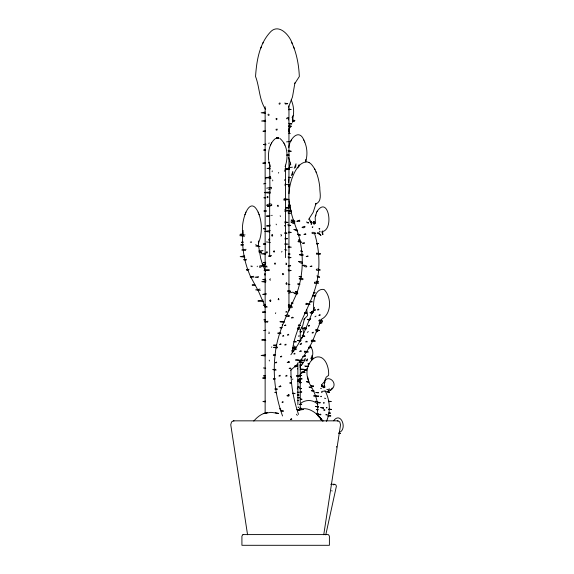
<?xml version="1.0" encoding="UTF-8"?>
<svg xmlns="http://www.w3.org/2000/svg" width="574" height="574" viewBox="0 0 574 574"><rect width="100%" height="100%" fill="white"/><g stroke="black" fill="none" stroke-linecap="round" stroke-linejoin="round"><path stroke-width="0.86" d="M285.536 165.14L285.536 257.633M289.31 132.35L289.332 127.629M280.076 321.698L283.8 321.462L283.915 322.323M285.213 315.643C290.724 318.427 290.092 313.519 285.199 315.557M290.961 369.785C290.767 384.96 293.658 400.085 298.537 414.421M288.492 306.882C293.91 309.587 293.414 304.801 288.478 306.796M299.377 254.741C304.801 257.446 304.306 252.66 299.37 254.655M243.132 230.49C241.338 246.038 244.05 261.981 250.407 276.259M263.516 183.881L265.827 183.45M265.776 229.091L263.373 228.739L265.683 228.301M263.366 244.029L265.618 243.541M265.697 305.483L263.287 305.138L265.597 304.694M263.495 330.638L265.798 330.143M265.324 376.099L263.71 375.834M258.408 251.096L263.007 250.479L259.312 252.251M264.456 265.296L260.044 267.319M265.446 264.363L262.347 264.7M320.852 235.311L317.609 233.137L317.838 232.721M318.47 392.874L315.8 392.508L318.369 392.681M323.176 387.371L323.234 386.137L321.576 385.9M323.514 387.73L323.571 386.503L323.93 387.773M324.475 387.328L324.532 386.094M303.495 333.695L303.244 330.315L301.852 327.044M291.018 222.002C295.639 226.048 296.363 221.284 291.025 221.923M291.205 220.172C295.825 224.219 296.543 219.455 291.212 220.093M293.996 229.5L297.562 231.193L297.619 230.755M298.724 261.608C303.359 265.654 304.055 260.89 298.738 261.529M289.927 254.06L288.277 254.318M290.293 162.894L289.066 169.344M294.943 82.756L292.496 96.92L288.457 107.23M270.447 177.101L270.885 178.184M288.406 119.937L288.679 117.598M292.388 119.342L292.754 116.221L292.066 117.72M288.507 182.561L288.873 179.447M292.46 174.948L292.826 171.827M295.61 167.701L296.005 163.784L294.24 168.326M298.961 166.517L299.083 164.96M287.66 103.736L285.321 104.038M288.593 109.792L291.004 109.447M291.054 126.165L288.808 125.699M290.3 133.412L288.744 133.67M291.75 123.841L288.736 123.281M293.292 115.711C294.182 110.38 293.336 104.82 291.219 99.876M294.297 121.121L292.747 121.351M294.354 121.128L292.812 120.784M292.661 120.031L294.964 120.497L292.561 120.827M289.009 207.953L285.881 208.355M284.682 222.827L287.825 222.375M288.758 213.628L290.372 213.363L288.062 212.925M286.914 250.106L284.668 249.625M288.098 247.624L291.298 247.193L288.22 246.605M288.657 257.934L291.061 257.582L287.983 257.009M288.751 270.878L291.154 270.519L288.083 269.952M288.27 305.755L291.456 305.354M308.547 347.514L308.869 348.131L311.495 347.292M250.357 241.912L250.4 242.479M251.448 242.493L251.319 241.754M294.656 223.25L294.598 223.659M294.663 223.121L294.727 222.669M292.64 122.513L293.113 115.553M269.428 162.492C268.532 164.738 267.793 160.498 269.378 162.112M278.404 173.097L278.72 172.48M280.177 215.702L280.399 216.563M269.794 300.668L270.239 299.994M269.436 360.981L269.22 360.128M271.796 346.883L271.61 347.392M323.75 534.738L340.554 424.724L339.794 421.976L337.964 420.842L233.345 420.842L231.516 421.976L230.755 424.724L247.559 534.738M315.757 233.324C310.154 235.024 311.058 230.361 315.779 233.245M296.571 359.532L299.506 360.235L295.61 360.372L295.811 359.489M309.86 304.249L305.978 304.306L306.05 303.94M303.029 362.409L299.154 362.459L299.305 361.807M303.05 362.33L299.334 361.685M318.405 283.097C312.722 284.812 313.713 280.141 318.427 283.018M314.746 282.2L314.538 283.133M315.069 296.105L312.787 295.897M312.751 296.119L312.966 295.136L315.908 295.832M304.407 352.092L304.622 351.109L308.295 351.984L304.442 351.948M315.155 341.107C309.436 342.836 310.52 338.115 315.176 341.028M311.639 360.3L312.034 355.313M315.47 216.161L315.951 215.092M292.238 352.608C294.354 326.75 311.897 306.042 317.078 281.124C320.263 265.317 319.273 248.764 314.552 233.374M302.706 336.393L302.928 335.051M299.987 367.367L300.209 366.033M302.642 364.303L302.979 362.302M304.801 361.039L305.246 358.363L303.775 360.953M307.068 360.938L307.399 358.929L306.279 360.867M311.086 224.247L311.338 222.748M313.375 222.97L313.626 221.464M313.906 224.032L314.279 221.772M316.891 414.607C319.747 403.465 314.918 392.408 309.199 383.095M288.858 147.504C289.174 139.504 298.932 127.629 303.955 140.321M327.015 391.604C328.845 390.686 324.21 391.992 328.988 392.602M292.912 379.041L292.388 379.357M325.774 534.875L336.393 486.214C336.228 483.408 332.475 484.413 330.724 484.312M312.643 227.469L312.816 226.708M299.284 361.936L299.154 362.459M311.431 340.411L311.287 341.135M316.561 253.959L316.762 253.019L320.436 253.902M291.068 126.122L288.715 126.488M284.546 199.4L283.929 200.046L284.195 198.618L288.88 199.415M284.955 239.021L287.294 238.719M305.648 161.624C307.886 154.471 307.169 146.513 303.739 139.862M305.992 304.285L306.207 303.287L309.881 304.17M324.238 382.958L325.157 382.126M258.365 212.667C248.972 191.766 239.867 225.489 243.032 233.317M292.231 43.638C289.698 35.107 278.318 22.537 269.923 32.539C259.218 44.334 256.549 61.16 255.552 76.521C259.642 87.105 259.01 99.316 265.418 109.168M264.356 192.613L270.002 193.165L269.967 192.563M285.099 166.582C288.514 157.419 287.832 144.942 279.854 138.384M276.159 129.15C275.491 130.685 277.866 130.384 277.048 129.028M251.111 265.784L251.175 266.688M252.079 266.702L252.151 266.157M257.245 266.702L257.317 266.157M275.599 138.384C269.134 143.349 267.771 152.784 268.74 160.419M300.611 369.405L300.475 368.924L303.682 369.319L300.281 369.649L300.324 368.96M272.736 180.875L272.686 179.971M291.291 175.594L292.776 171.834M269.651 240.083C270.196 237.83 267.369 239.867 269.292 240.398M297.892 167.967L299.025 164.939M281.504 235.577L280.937 236.072M269.823 279.294L270.39 278.799M282.681 273.633L282.724 274.537M286.62 264.169L286.577 263.272L285.787 263.193M316.604 212.409L315.176 217.151L315.413 223.451M286.943 312.349L286.9 311.445M244.861 214.784L245.105 214.152M245.679 212.667L245.894 212.115M258.386 243.462C262.44 233.518 262.311 221.994 258.149 212.115M315.894 330.107L319.309 330.459M326.47 421.352C330.889 411.508 330 399.813 324.884 390.406M299.858 221.083L299.506 220.215M321.426 319.28L312.321 341.745L309.888 346.33M260.754 48.245L261.321 46.874M262.662 43.638L263.165 42.433M290.939 109.483L288.693 108.995M291.8 123.898L289.404 124.206M285.357 185.137L284.984 185.624M289.066 207.96L286.003 207.336M287.352 238.727L285.048 238.232M314.423 307.355L301.902 338.014L302.304 337.132L297.44 345.469L290.889 354.718M328.479 390.614L328.967 390.607L329.153 392.408M290.695 141.548L291.484 139.862M270.569 145.107L270.813 144.591M271.387 143.357L271.602 142.897M317.049 211.483C327.854 195.11 334.125 227.641 323.284 231.365M316.439 212.76L317.2 211.16M277.335 137.71L278.117 137.71M311.488 358.241C313.791 354.359 313.06 349.164 309.996 345.907M313.748 390.951L313.791 391.396L313.878 390.894M289.282 362.28L288.93 361.433L287.179 362.574L289.023 362.424L288.744 361.498M259.886 246.598L255.559 244.789M328.558 401.585L328.536 401.183M301.852 364.239L302.9 362.294M297.325 389.057L297.296 388.62M298.638 407.547L298.53 407.045L297.985 407.138M301.852 372.418C300.015 372.569 304.292 370.582 304.923 372.332M332.324 387.959L330.129 390.492M308.848 348.117L304.32 355.191M300.403 330.014L302.749 325.594L304.464 318.656L304.019 319.366L307.535 315.6L306.738 309.695M268.625 143.321L269.278 143.034M272.133 171.748L272.27 170.865M275.362 264.183L275.032 262.885L274.573 264.112M278.921 299.8L278.591 298.502L278.132 299.721M286.11 311.366L285.974 312.256M320.794 388.297L321.282 388.268L321.017 388.655M294.785 83.56L299.334 76.521C298.824 64.833 296.665 53.095 291.721 42.433M303.101 356.935L300.568 360.372M333.559 420.771C341.021 410.826 347.858 429.603 338.997 432.595M271.079 187.389L271.416 188.789M271.66 205.578C273.21 201.244 259.635 207.056 271.61 205.592M324.956 391.188L324.92 391.583M322.61 321.067C318.398 317.86 317.228 322.732 322.588 321.146M315.786 330.323L316.009 329.333L319.331 330.38M311.61 387.78L311.603 387.299L309.042 387.091L311.546 387.816L311.603 387.299M323.262 407.841L323.27 408.279M304.478 226.4C306.358 226.579 303.302 228.732 302.168 227.34M291.104 126.409L288.966 128.834M308.575 219.469L313.153 212.358L316.102 203.282L315.736 204.057C322.624 201.051 319.596 193.007 319.783 187.282C319.108 180.953 317.623 174.647 314.674 168.971C312.895 166.116 310.735 162.377 307.04 161.875C300.18 162.055 296.119 168.928 293.572 174.467C288.571 185.833 287.323 198.999 291.04 210.923M319.876 402.338C319.424 403.013 322.179 402.805 317.35 402.611L320.041 402.84M320.601 414.27L320.794 414.758L320.636 414.256L318.075 414.536M253.787 421.072C257.296 416.939 261.866 413.266 267.412 412.62L263.301 413.624L270.928 412.333L278.562 413.416L275.269 412.828M297.633 368.974L297.612 368.336M304.679 365.997L308.166 366.234M287.1 395.795C290.014 397.61 289.231 393.018 288.514 395.206M294.943 393.692L295.036 393.255M307.09 368.594L299.958 374.628M297.755 363.938L290.645 370.295M318.24 232.764L317.609 233.137M277.472 137.968L278.534 137.796M268.359 114.09C267.197 115.051 269.321 116.264 269.156 114.578M321.433 385.089L324.339 381.703L326.211 377.118L328.601 375.403C329.333 368.049 325.207 354.323 315.635 357.286C307.212 361.577 304.837 373.179 308.841 381.308M328.909 409.585L328.995 409.097L328.837 409.606L331.528 409.413M284.503 180.415L284.804 179.612M277.637 205.277L277.328 206.08M271.552 215.386L272.234 215.336M272.406 236.058L272.707 235.247L272.198 234.651M281.669 252.101L281.978 251.297M286.526 264.32L285.845 264.37M286.72 284.259L287.029 283.448L286.512 282.846M275.448 313.583L275.757 312.78M269.378 333.365L268.697 333.422M333.293 484.872L334.577 484.312M308.948 381.918L308.927 382.428L308.984 381.911L306.423 381.703L308.927 382.428M313.469 386.532L313.555 386.029L310.964 385.814L313.469 386.532L313.526 386.015M318.183 406.543C317.436 406.815 320.378 407.669 315.65 406.327M319.044 323.449L319.596 323.492L319.467 322.638M308.963 348.102L309.085 347.141M302.778 356.662L303.359 355.966M294.749 366.025L297.511 366.054M294.555 366.499L295.151 366.793L294.928 365.932M291.628 317.867L292.668 317.149M284.661 325.566L285.701 324.848M317.673 309.845L318.714 309.128M283.613 335.403L282.573 336.12L283.807 336.048M309.199 319.632L310.764 318.556M287.581 334.979L288.622 334.262M314.947 316.826L315.987 316.109M319.001 315.269L320.041 314.552M279.811 344.407L280.851 343.697M308.338 325.953L309.379 325.236M284.898 344.888L285.938 344.17M302.168 335.847L303.208 335.13M307.284 332.339L308.324 331.621M303.596 336.414L304.636 335.697M312.148 332.863L313.189 332.145M280.543 356.798L281.583 356.081M300.145 344.235L301.709 343.159M306.71 341.221L305.669 341.939L307.513 341.788M275.498 362.739L276.539 362.022M294.864 353.247L293.816 353.964L295.058 353.885M301.085 350.463L299.52 351.539L301.364 351.396M289.203 368.53L290.243 367.812M279.057 375.948L280.098 375.231M285.823 375.999L286.864 375.288M279.072 386.725L280.636 385.656M287.079 395.723L288.643 394.647M283.004 401.592L281.963 402.309L283.197 402.238M290.602 419.314L291.642 418.597M277.594 137.982L278.734 138.011L277.106 137.746M321.54 392.042L322.093 391.683M321.203 396.211L320.651 396.562L321.325 396.663M323.542 402.955L324.095 402.596M326.333 407.762L326.886 407.404M300.833 403.228C305.863 399.325 313.504 399.59 317.86 404.448M284.948 184.225L289.734 184.964M288.736 293.07L292.647 292.18L296.88 293.723M328.113 416.15C329.246 415.605 325.386 416.006 330.767 415.956M330.107 390.643C342.111 382.808 322.789 370.237 324.389 386.876M276.79 138.083L278.67 137.86M277.364 137.947L276.919 138.147L278.756 137.975L276.74 138.047M277.988 206.669L278.44 205.994L278.06 205.241M272.047 234.658L271.595 235.333L271.976 236.086M282.896 273.382L283.7 274.107L282.96 274.752M286.369 282.86L285.917 283.534L286.297 284.288M270.462 301.45L270.914 300.776L270.533 300.023M268.761 332.138L269.428 332.317M319.044 321.017L319.309 320.041M296.887 376.142C297.734 373.904 294.383 378.18 300.209 375.87M296.952 221.205L299.42 220.229M302.146 227.261L304.622 226.285M304.098 234.336L305.741 233.683M302.749 243.268L304.392 242.615M306.272 256.521L307.915 255.868M311.79 265.862L310.139 266.508L311.933 266.544M276.718 138.011L278.62 138.119M316.719 244.094L318.405 243.555M318.053 254.275L319.74 253.737M316.518 281.97L318.211 281.425M313.382 293.386L315.069 292.848M297.332 328.213L299.858 327.402L298.136 327.237M319.431 323.643L321.964 322.839M316.238 331.887L317.924 331.349L316.202 331.191M303.115 356.755L305.648 355.945M294.986 366.944L297.511 366.14M321.67 319.137C331.765 313.827 331.722 296.894 324.001 289.447C314.861 287.983 312.507 302.498 313.949 309.164M277.005 137.767L277.594 137.703M323.298 408.286L320.794 407.605M264.485 265.224L259.778 265.862L259.742 267.233M265.059 275.118C264.083 275.183 264.657 272.793 265.26 274.028M337.297 420.972L337.964 420.842M270.784 178.256L266.099 177.696L270.598 176.778M266.659 188.193L271.179 187.318M267.448 206.317L270.433 205.7M266.709 225.862L270.476 225.187M271.545 255.509L268.524 256.09L270.892 256.442M263.818 149.993L265.339 149.728M265.382 197.406L263.846 197.765L265.453 197.973M264.018 210.967L266.307 210.565M263.416 262.641L265.705 262.232M264.722 306.774L267.01 306.373M265.26 375.532L263.724 375.891M324.855 386.79L322.258 386.661L322.889 386.733M265.174 112.059L261.184 112.791L265.346 113.315M265.74 121.48L261.601 121.014L265.568 120.224M265.439 131.575L262.935 131.238L265.332 130.779M266.02 144.842L263.538 144.562L265.913 144.045M262.899 163.081L265.296 162.672M328.916 390.621L328.35 390.621M293.565 317.702L291.649 317.939M281.016 386.567L279.093 386.797M288.937 167.744L292.396 167.156M270.239 188.954L268.496 189.305M266.515 216.068L270.031 215.53M240.126 234.285L242.759 233.883M264.98 231.344L270.246 230.54M245.069 234.859L239.803 235.663L244.538 236.258M243.218 241.984L241.46 242.257L243.053 242.529M243.426 244.524L240.786 244.926L243.168 245.285M245.658 250.479L241.711 249.999L246.103 249.295M244.574 255.889L240.197 256.628L244.919 257.152M265.375 254.325L261.428 253.844L265.812 253.141M243.799 259.692L246.433 259.283M264.097 266.479L266.731 266.078M249.152 269.256L246.504 269.83M250.271 276.833L253.787 276.295M258.25 277.629L255.093 277.228L258.601 276.654M262.914 279.552L265.54 279.108M265.733 282.135L261.794 281.655L266.178 280.944M252.208 284.969L254.849 284.561M260.359 290.344L255.645 289.87L260.022 289.081M266.422 293.716L262.921 294.326M258.035 300.934L263.301 300.123M262.505 312.055L265.138 311.653M265.597 319.539L263.839 319.811L265.432 320.084M267.685 322.208L264.528 321.806L268.036 321.239M261.859 339.93L265.375 339.392M265.095 355.937L261.156 355.471L265.532 354.754M262.784 377.986L265.418 377.584M265.288 401.872L262.921 401.549L265.547 401.118M270.132 167.981L267.046 168.44L270.297 168.878M264.334 192.491L269.859 192.01M266.149 270.06L269.235 269.601M266.114 177.402L265.518 178.134L266.042 178.901M276.79 137.86L278.089 137.947M317.695 309.917L318.907 309.773M315.442 310.312L313.626 310.527L315.449 309.336M319.022 315.341L320.235 315.198M309.221 319.704L310.434 319.553M284.682 325.637L285.895 325.487M308.36 326.025L309.573 325.881M287.603 335.051L288.815 334.907M312.17 332.934L313.382 332.784M303.617 336.486L304.83 336.335M279.832 344.479L281.045 344.335M284.919 344.96L286.132 344.816M300.166 344.307L301.379 344.163M280.564 356.87L281.777 356.719M275.52 362.811L276.733 362.66M289.224 368.601L291.047 368.379M279.079 376.02L280.291 375.877M285.845 376.078L287.057 375.927M290.623 419.386L291.836 419.235M286.526 141.871L289.683 141.505M288.729 151.558L291.097 151.278M286.785 155.461L289.188 155.116L286.878 154.671M284.883 169.847L288.837 169.387M284.123 200.075L288.866 199.53M288.27 206.095L289.848 205.915M284.733 211.325L289.504 210.73L284.912 209.862M288.306 225.79L290.674 225.517M284.668 233.46L287.072 233.116L284.761 232.664M284.783 244.603L287.976 244.172L284.905 243.584M287.481 291.635L290.638 291.276M288.449 177.954L290.961 177.596L288.564 177.158M288.571 232.793L291.054 232.513M288.191 266.149L290.702 265.791L288.306 265.346M288.227 284.711L289.906 284.46L288.306 284.137M300.267 360.271L303.158 359.955M316.174 395.658L313.612 395.938L318.714 396.361M316.123 396.211L318.685 395.924M318.053 409.463L316.346 409.649L318.147 409.814M318.24 413.51L316.532 413.696L318.333 413.861M289.813 383.188L291.355 383.037M292.618 393.585L294.161 393.441M297.727 329.081L299.384 328.945M300.015 331.901L301.68 331.765L300.087 331.514M311.732 358.42L313.39 358.284M299.958 360.931L301.615 360.802M307.973 363.952L309.63 363.816M305.669 366.492L308.152 366.291M304.227 370.244L306.717 370.043M301.594 372.655L304.909 372.382M299.513 379.113L302.003 378.912M298.674 380.153L300.331 380.017M297.318 381.653L300.632 381.387L297.44 380.935M299.578 382.822L301.235 382.693M297.834 387.242L299.492 387.113L297.899 386.854M299.815 388.741L301.472 388.605M297.267 392.501L298.925 392.365M297.468 395.221L299.126 395.091L297.54 394.833M297.899 397.911L299.563 397.782L297.971 397.524M300.224 399.396L301.881 399.26M299.233 404.555L301.716 404.354M310.979 358.8L312.715 358.664M299.915 365.301L301.659 365.164M299.987 375.676L301.723 375.539L300.058 375.281M300.001 392.171L301.737 392.035M299.736 408.516L301.479 408.379M280.865 234.601L281.482 235.01M328.45 401.685L331.112 401.491M276.919 137.796L277.285 137.774M298.473 240.018L299.958 239.925M298.085 241.625L301.07 241.439M299.14 276.51L301.372 276.374M299.233 278.785C304.163 276.804 304.672 281.554 299.248 278.871M299.829 283.857L297.597 283.994L299.915 284.51M295.33 291.807L297.569 291.664M294.182 293.472L297.906 293.242M291.427 302.95L292.912 302.857M280.055 327.732L282.286 327.589M277.873 333.107L280.851 332.92M273.619 345.125L276.603 344.938M273.733 347.313L277.457 347.076L277.529 347.772M273.346 354.997L275.577 354.854M272.951 369.527L275.929 369.34M273.317 378.912L275.549 378.768M274.953 388.971L277.192 388.835M276.309 392.343L274.817 392.437L276.367 392.803M281.124 410.869L283.355 410.726M285.974 168.519L288.248 168.376M339.047 433.557L340.432 433.478L338.682 433.234M303.847 360.931L304.435 360.953M321.332 386.51L323.119 386.424M328.809 413.201L330.595 413.115L328.902 412.849M326.8 389.545L328.177 389.488M315.155 223.092L310.943 222.626M322.667 391.224L323.966 391.174M323.75 410.13L325.049 410.08L323.836 409.786M325.932 414.851L327.237 414.801L326.018 414.507M296.966 221.284L299.635 221.22M304.112 234.414L305.892 234.371M302.763 243.347L304.536 243.304M306.286 256.592L308.066 256.549M296.736 409.406L302.505 409.52M316.539 254.031L320.421 253.981M320.105 270.024C314.444 271.76 315.435 267.154 320.12 269.945M309.788 301.895L312.12 301.867M304.478 313.124L306.81 313.088M298.272 325.508L300.597 325.48M293.859 341.917L296.184 341.889M292.439 347.672L294.763 347.636M328.959 409.097L331.542 409.37M303.61 409.492L297.339 410.295L301.458 409.398L297.54 410.432C306.738 405.387 315.973 412.082 321.44 419.343L317.322 415.031L322.918 420.871M303.524 409.463L301.056 409.42L302.627 409.571M316.683 243.39L318.398 243.476M318.01 253.572L319.732 253.658M316.482 281.267L318.204 281.346M313.347 292.683L315.061 292.769M320.242 322.674L321.957 322.76M308.905 347.091L311.488 347.213M303.919 355.78L305.641 355.866M311.431 311.589L313.669 311.725M310.082 312.672L312.321 312.816M307.298 319.345L309.537 319.481M303.883 327.833L306.121 327.969M303.007 328.472L305.992 328.658M297.454 340.36L301.185 340.59M292.991 348.741L296.722 348.978M291.793 350.75L294.031 350.893M318.082 414.579L320.766 414.765M300.281 360.329L302.563 360.494M313.849 390.887L311.287 390.679L313.791 391.396M315.313 401.283L317.874 401.491M320.801 407.562L323.356 407.77M310.175 221.765L311.66 221.894M307.083 222.791L308.575 222.927M317.336 276.948L319.575 277.149M321.555 392.078L322.215 392.142M323.557 402.991L324.217 403.056M326.348 407.798L327.008 407.863M269.407 270.49L266.149 270.089M266.53 216.14L269.68 216.506M265.001 231.466L269.715 231.939M240.147 234.4L243.29 234.723M243.814 259.807L246.174 260.044M264.119 266.594L267.262 266.917M246.54 269.773L248.112 269.931M246.511 269.859L248.083 270.024M253.435 277.271L250.278 276.905M262.928 279.624L265.288 279.868M252.23 285.084L255.373 285.4M262.921 294.34L266.071 294.692M258.049 301.049L263.552 301.601M262.519 312.17L265.669 312.486M261.873 339.995L265.812 340.439M263.373 367.956L265.733 368.199M262.799 378.101L265.159 378.345M328.601 401.197L331.119 401.448M328.235 415.641L330.782 415.913M262.921 163.195L265.403 163.468M263.832 150.108L265.41 150.288M264.033 211.081L266.401 211.354M263.308 244.022L265.712 244.337M263.43 262.756L265.805 263.028M264.736 306.889L267.104 307.162M267.434 206.353L269.78 206.633M266.723 225.977L269.852 226.35M266.465 241.948L270.361 242.45M311.051 358.413L312.722 358.607M299.994 364.906L301.666 365.107M300.08 391.784L301.752 391.977M299.815 408.121L301.486 408.322M297.791 328.694L299.391 328.895M311 357.932L313.404 358.233M300.023 360.544L301.63 360.745M308.066 363.399L309.666 363.593M304.32 369.685L306.724 369.986M297.081 375.439L300.216 375.819M299.606 378.56L302.01 378.854M297.935 379.665L300.338 379.959M299.642 382.435L301.242 382.636M299.879 388.354L301.486 388.555M297.332 392.107L298.939 392.307M300.288 399.009L301.895 399.203M297.267 400.415L298.867 400.616M300.123 404.103L301.73 404.304M255.839 246.095L259.871 246.626M259.111 252.488L261.529 252.811M321.433 386.159L323.133 386.388M289.884 382.722L291.37 382.958M292.69 393.125L294.175 393.355M288.679 231.996L291.068 232.398M288.356 253.744L289.949 254.017M263.997 270.289L265.59 270.555M284.654 103.112L287.703 103.65M288.055 150.632L291.111 151.163M285.034 168.605L288.851 169.273M288.392 205.076L289.913 205.349M284.804 221.808L287.861 222.346M287.639 224.864L290.688 225.403M287.603 290.623L290.652 291.162M288.392 304.737L291.398 305.361M298.48 240.104L300.015 240.391M298.1 241.704L301.946 242.429M299.147 276.596L301.458 277.027M295.345 291.886L297.648 292.324M294.189 293.558L297.267 294.139M291.434 303.029L292.97 303.316M280.083 321.777L283.929 322.502M280.062 327.811L281.597 328.106M277.881 333.185L280.959 333.767M273.633 345.211L276.711 345.792M273.741 347.392L276.819 347.973M273.353 355.076L274.889 355.363M272.959 369.613L276.037 370.194M273.324 378.991L274.86 379.285M274.968 389.057L277.271 389.488M281.131 410.948L283.434 411.386M233.345 420.842L234.013 420.972M288.593 210.579L291.549 211.175M294.003 229.421L297.698 230.167M297.432 234.156L300.389 234.752M300.805 250.938L302.283 251.24M303.065 265.231C308.303 264.707 307.757 269.357 303.05 265.317M324.511 398.191L325.738 398.449M320.285 419.049L321.519 419.307M309.931 301.257L312.134 301.781M304.622 312.478L306.825 313.009M298.415 324.87L300.618 325.401M293.996 341.279L296.206 341.81M293.314 347.205L294.785 347.557M279.43 408.781L280.822 409.14M315.305 401.326L317.817 402.008M315.65 406.37L318.154 407.052M284.317 171.181L284.962 170.901L284.998 170.162M267.699 196.502C265.525 197.09 268.919 198.97 267.828 196.588M270.311 280.277L269.802 279.674M270.311 301.458L269.802 300.862M311.431 311.668L313.698 312.371M310.089 312.751L312.349 313.461M307.305 319.424L309.565 320.134M303.883 327.912L306.15 328.615M303.007 328.558L306.028 329.498M297.454 340.439L300.475 341.379M292.991 348.827L296.012 349.767M291.807 351.023L293.314 351.489M259.398 251.835L261.579 252.703M285.156 184.154L285.422 184.57M288.966 186.83L288.844 185.675L289.475 185.61M319.833 231.143L320.07 231.839L319.46 231.996M309.623 220.933L311.682 221.822M306.538 221.966L308.59 222.848M316.848 275.893L319.596 277.07M308.654 162.313L309.056 162.492M288.586 210.658L291.441 212.014M297.418 234.242L300.274 235.598M300.798 251.025L302.225 251.699M293.902 345.914L296.076 347.399M269.981 193.158L269.658 164.078M279.76 102.818C280.987 103.499 279.057 105.193 279.021 103.514M287.115 117.39C288.098 117.799 287 119.622 286.433 118.466M278.175 137.918L278.534 138.147M284.467 225.324L284.848 226.077M282.186 324.626L282.566 325.379M299.076 335.661L299.119 336.242L298.509 336.149M327.524 391.296L329.031 392.573M320.636 419.027L322.99 421.129M320.837 419.077L322.717 420.771M277.981 137.968L276.718 137.932L277.859 137.982M285.005 209.897L285.178 210.457M318.879 233.001L320.909 235.254M312.163 226.988L312.593 227.491M276.137 224.125L276.388 224.793M290.509 376.279L291.434 377.498M296.421 414.213L297.346 415.425M321.705 384.896L322.825 386.833M331.794 490.505L332.073 491.079M265.618 271.531L262.275 263.717L262.54 264.413L260.79 258.709L258.702 246.92L258.379 240.908M250.802 277.055L258.322 290.896L264.011 304.005M304.529 141.548L304.772 142.065M283.857 142.897L284.073 143.357M284.647 144.591L284.891 145.107M314.674 168.971L314.954 169.574M315.98 171.784L316.324 172.523M290.767 164.709L288.622 157.384M328.292 390.593L329.103 392.415M293.565 46.874L294.132 48.245M258.939 214.152L259.183 214.784M309.408 218.586L310.878 222.626M282.552 415.985C275.463 396.354 272.65 375.095 275.176 354.33C277.256 332.683 287.725 313.44 296.514 294.003C302.304 278.29 303.754 261.084 300.747 244.617C298.946 231.638 291.8 220.115 290.286 207.106M270.361 166.582L269.149 162.6M321.799 231.674L322.782 234.63M308.482 381.1L307.707 377.111M324.575 386.101L324.891 387.364M323.284 386.144L323.593 387.407M288.93 315.334L289.052 316.36M283.807 321.469L283.886 322.279M288.708 129.746L289.224 132.372M322.61 230.913L322.861 234.623M290.057 204.674L290.171 206.296M336.658 446.464L336.694 447.132M314.344 221.786L314.394 224.161M313.684 221.485L313.734 223.86M311.402 222.762L311.431 224.341M305.791 159.45L305.834 161.954M300.267 329.985L300.267 340.676M300.267 361.089L300.267 409.542M297.877 362.768L297.877 404.727M288.952 105.874L288.952 193.689M288.952 200.642L288.952 310.785M269.658 192.534L269.658 256.054M265.138 106.692L265.138 413.28M319.101 228.725C319.575 230.504 320.256 227.34 319.101 228.725M276.094 118.854C276.582 121.666 277.888 116.988 276.094 118.854M266.415 252.129C266.888 254.942 268.23 250.4 266.415 252.129M273.626 251.233C274.099 254.052 275.448 249.503 273.626 251.233M328.945 389.15L329.361 389.1L328.945 389.15M242.974 534.588L241.919 536.094L241.919 545.3L329.397 545.3L329.397 536.094L328.335 534.588L242.974 534.588"/></g></svg>
